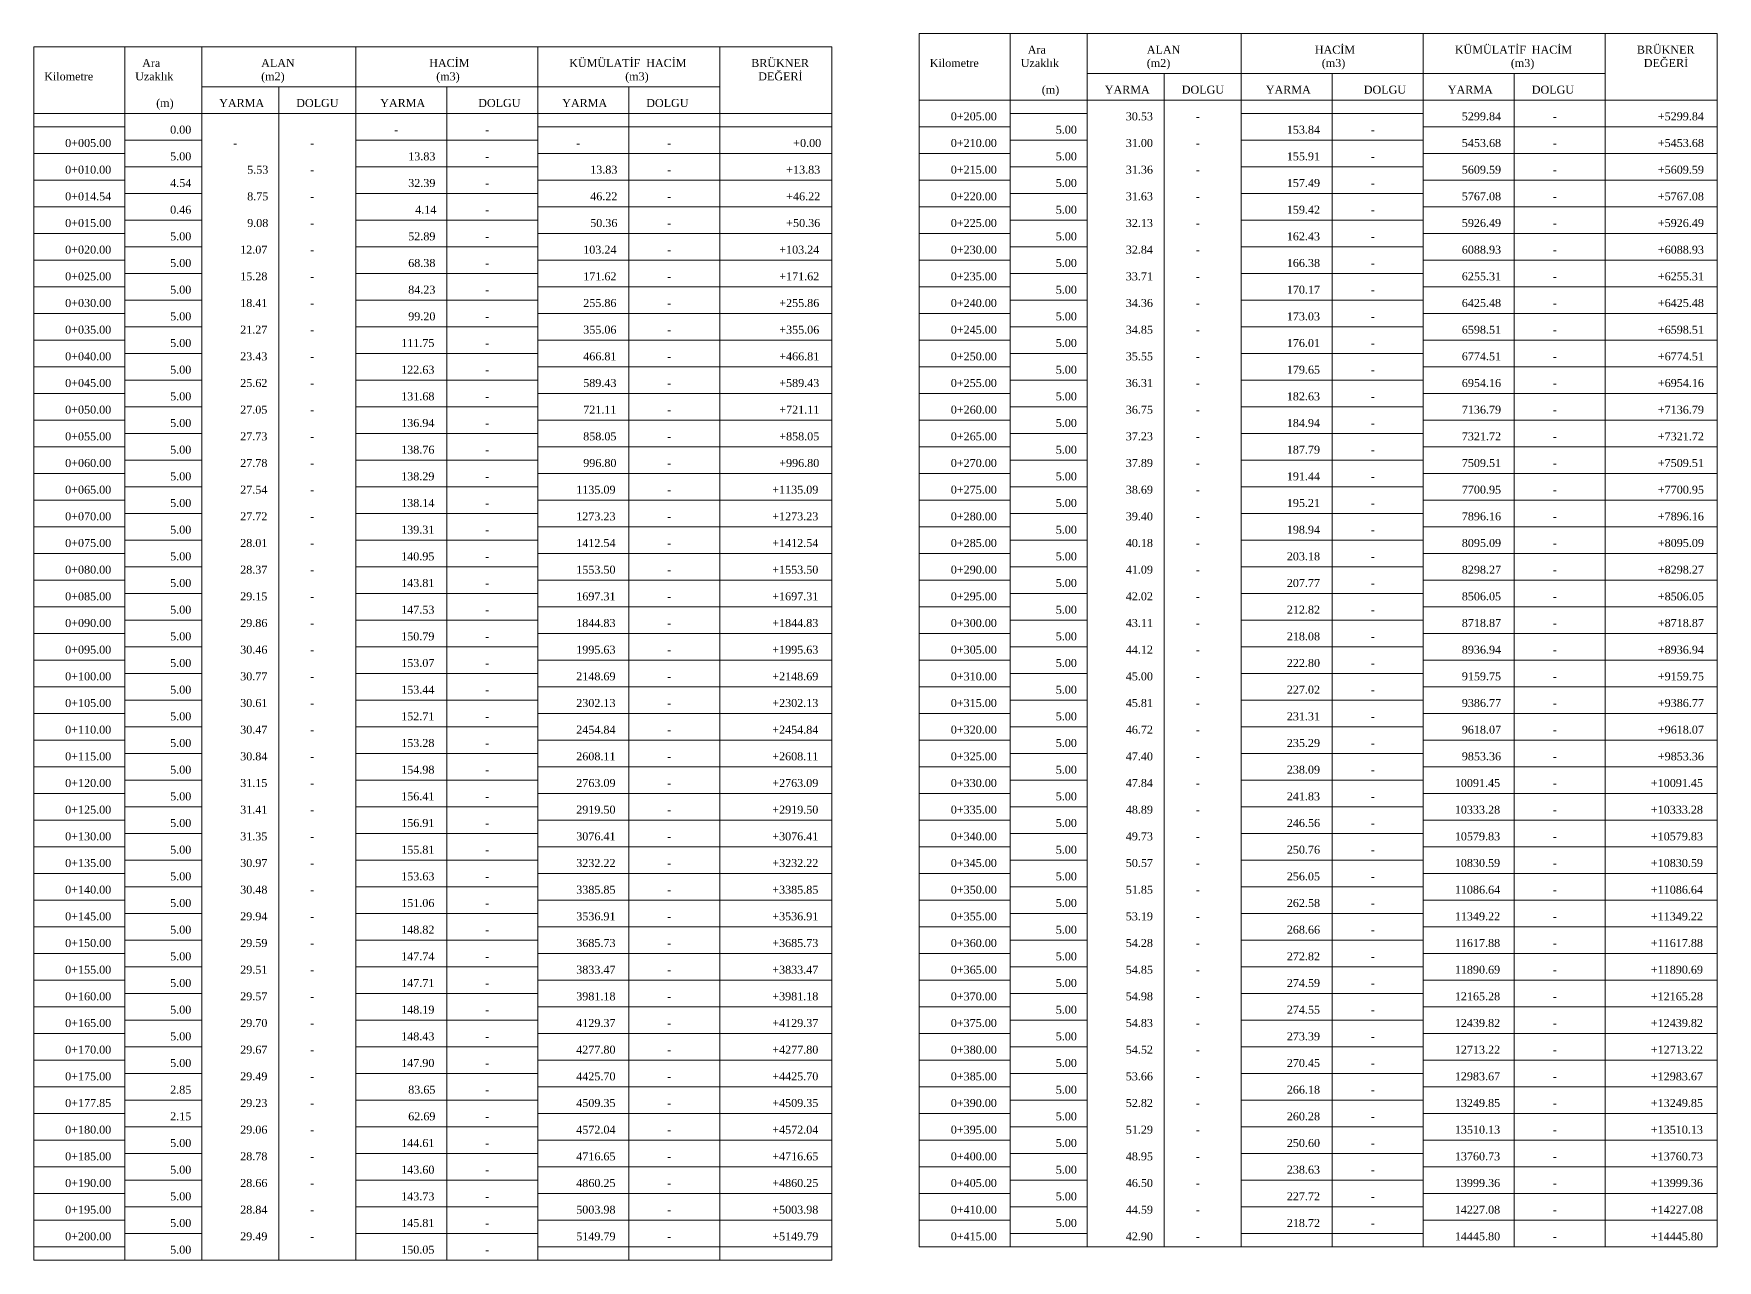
# Model space of a CAD drawing. Header units: metres. Extents: x 478603 to 489313, y 4282657 to 4289463.
# Drawn here: x 485725.7 to 486041.3, y 4283908.9 to 4284138.9 of the extents above; entities that cross this region are included whole.
import ezdxf

# ---------------------------------------------------------------- set-up
doc = ezdxf.new("R2010")
doc.units = ezdxf.units.M
for name, color, linetype, lineweight in [('TB_C', 96, 'Continuous', 0), ('TB_M', 18, 'Continuous', 0), ('TB_R', 1, 'Continuous', 0)]:
    doc.layers.add(name, color=color, linetype=linetype, lineweight=lineweight)
doc.styles.get("Standard").update_dxf_attribs({"font": 'times.ttf'})

msp = doc.modelspace()

# ---------------------------------------------------------------- linework, layer by layer
at = {"layer": 'TB_C'}
for p, q in [((485891.69, 4284138.87), (486041.31, 4284138.87)), ((485891.69, 4284138.87), (485891.69, 4283911.37)), ((485908.75, 4284138.87), (485908.75, 4283911.37)), ((485923.19, 4284138.87), (485923.19, 4283911.37)), ((485952.06, 4284138.87), (485952.06, 4283911.37)), ((485986.19, 4284138.87), (485986.19, 4283911.37)), ((486020.31, 4284138.87), (486020.31, 4283911.37)), ((486041.31, 4284138.87), (486041.31, 4283911.37)), ((485725.66, 4284136.37), (485875.28, 4284136.37)), ((485725.66, 4284136.37), (485725.66, 4283908.87)), ((485742.72, 4284136.37), (485742.72, 4283908.87)), ((485757.16, 4284136.37), (485757.16, 4283908.87)), ((485786.03, 4284136.37), (485786.03, 4283908.87)), ((485820.16, 4284136.37), (485820.16, 4283908.87)), ((485854.28, 4284136.37), (485854.28, 4283908.87)), ((485875.28, 4284136.37), (485875.28, 4283908.87)), ((485923.19, 4284131.37), (486020.31, 4284131.37)), ((485937.63, 4284131.37), (485937.63, 4283911.37)), ((485969.13, 4284131.37), (485969.13, 4283911.37)), ((486003.25, 4284131.37), (486003.25, 4283911.37)), ((485757.16, 4284128.87), (485854.28, 4284128.87)), ((485771.6, 4284128.87), (485771.6, 4283908.87)), ((485803.1, 4284128.87), (485803.1, 4283908.87)), ((485837.22, 4284128.87), (485837.22, 4283908.87)), ((485891.69, 4284126.37), (486041.31, 4284126.37)), ((485725.66, 4284123.87), (485875.28, 4284123.87)), ((485725.66, 4284121.37), (485742.72, 4284121.37)), ((485820.16, 4284121.37), (485875.28, 4284121.37)), ((485891.69, 4284121.37), (485908.75, 4284121.37)), ((485908.75, 4284123.87), (485923.19, 4284123.87)), ((485952.06, 4284123.87), (485986.19, 4284123.87)), ((485986.19, 4284121.37), (486041.31, 4284121.37)), ((485742.72, 4284118.87), (485757.16, 4284118.87)), ((485786.03, 4284118.87), (485820.16, 4284118.87)), ((485908.75, 4284118.87), (485923.19, 4284118.87)), ((485952.06, 4284118.87), (485986.19, 4284118.87)), ((485725.66, 4284116.37), (485742.72, 4284116.37)), ((485820.16, 4284116.37), (485875.28, 4284116.37)), ((485891.69, 4284116.37), (485908.75, 4284116.37)), ((485986.19, 4284116.37), (486041.31, 4284116.37)), ((485742.72, 4284113.87), (485757.16, 4284113.87)), ((485786.03, 4284113.87), (485820.16, 4284113.87)), ((485908.75, 4284113.87), (485923.19, 4284113.87)), ((485952.06, 4284113.87), (485986.19, 4284113.87)), ((485725.66, 4284111.37), (485742.72, 4284111.37)), ((485742.72, 4284108.87), (485757.16, 4284108.87)), ((485786.03, 4284108.87), (485820.16, 4284108.87)), ((485820.16, 4284111.37), (485875.28, 4284111.37)), ((485891.69, 4284111.37), (485908.75, 4284111.37)), ((485908.75, 4284108.87), (485923.19, 4284108.87)), ((485952.06, 4284108.87), (485986.19, 4284108.87)), ((485986.19, 4284111.37), (486041.31, 4284111.37)), ((485725.66, 4284106.37), (485742.72, 4284106.37)), ((485820.16, 4284106.37), (485875.28, 4284106.37)), ((485891.69, 4284106.37), (485908.75, 4284106.37)), ((485986.19, 4284106.37), (486041.31, 4284106.37)), ((485742.72, 4284103.87), (485757.16, 4284103.87)), ((485786.03, 4284103.87), (485820.16, 4284103.87)), ((485908.75, 4284103.87), (485923.19, 4284103.87)), ((485952.06, 4284103.87), (485986.19, 4284103.87)), ((485725.66, 4284101.37), (485742.72, 4284101.37)), ((485820.16, 4284101.37), (485875.28, 4284101.37)), ((485891.69, 4284101.37), (485908.75, 4284101.37)), ((485986.19, 4284101.37), (486041.31, 4284101.37)), ((485725.66, 4284096.37), (485742.72, 4284096.37)), ((485742.72, 4284098.87), (485757.16, 4284098.87)), ((485786.03, 4284098.87), (485820.16, 4284098.87)), ((485820.16, 4284096.37), (485875.28, 4284096.37)), ((485891.69, 4284096.37), (485908.75, 4284096.37)), ((485908.75, 4284098.87), (485923.19, 4284098.87)), ((485952.06, 4284098.87), (485986.19, 4284098.87)), ((485986.19, 4284096.37), (486041.31, 4284096.37)), ((485742.72, 4284093.87), (485757.16, 4284093.87)), ((485786.03, 4284093.87), (485820.16, 4284093.87)), ((485908.75, 4284093.87), (485923.19, 4284093.87)), ((485952.06, 4284093.87), (485986.19, 4284093.87)), ((485725.66, 4284091.37), (485742.72, 4284091.37)), ((485820.16, 4284091.37), (485875.28, 4284091.37)), ((485891.69, 4284091.37), (485908.75, 4284091.37)), ((485986.19, 4284091.37), (486041.31, 4284091.37)), ((485742.72, 4284088.87), (485757.16, 4284088.87)), ((485786.03, 4284088.87), (485820.16, 4284088.87)), ((485908.75, 4284088.87), (485923.19, 4284088.87)), ((485952.06, 4284088.87), (485986.19, 4284088.87)), ((485725.66, 4284086.37), (485742.72, 4284086.37)), ((485742.72, 4284083.87), (485757.16, 4284083.87)), ((485786.03, 4284083.87), (485820.16, 4284083.87)), ((485820.16, 4284086.37), (485875.28, 4284086.37)), ((485891.69, 4284086.37), (485908.75, 4284086.37)), ((485908.75, 4284083.87), (485923.19, 4284083.87)), ((485952.06, 4284083.87), (485986.19, 4284083.87)), ((485986.19, 4284086.37), (486041.31, 4284086.37)), ((485725.66, 4284081.37), (485742.72, 4284081.37)), ((485820.16, 4284081.37), (485875.28, 4284081.37)), ((485891.69, 4284081.37), (485908.75, 4284081.37)), ((485986.19, 4284081.37), (486041.31, 4284081.37)), ((485742.72, 4284078.87), (485757.16, 4284078.87)), ((485786.03, 4284078.87), (485820.16, 4284078.87)), ((485908.75, 4284078.87), (485923.19, 4284078.87)), ((485952.06, 4284078.87), (485986.19, 4284078.87)), ((485725.66, 4284076.37), (485742.72, 4284076.37)), ((485820.16, 4284076.37), (485875.28, 4284076.37)), ((485891.69, 4284076.37), (485908.75, 4284076.37)), ((485986.19, 4284076.37), (486041.31, 4284076.37)), ((485725.66, 4284071.37), (485742.72, 4284071.37)), ((485742.72, 4284073.87), (485757.16, 4284073.87)), ((485786.03, 4284073.87), (485820.16, 4284073.87)), ((485820.16, 4284071.37), (485875.28, 4284071.37)), ((485891.69, 4284071.37), (485908.75, 4284071.37)), ((485908.75, 4284073.87), (485923.19, 4284073.87)), ((485952.06, 4284073.87), (485986.19, 4284073.87)), ((485986.19, 4284071.37), (486041.31, 4284071.37)), ((485742.72, 4284068.87), (485757.16, 4284068.87)), ((485786.03, 4284068.87), (485820.16, 4284068.87)), ((485908.75, 4284068.87), (485923.19, 4284068.87)), ((485952.06, 4284068.87), (485986.19, 4284068.87)), ((485725.66, 4284066.37), (485742.72, 4284066.37)), ((485820.16, 4284066.37), (485875.28, 4284066.37)), ((485891.69, 4284066.37), (485908.75, 4284066.37)), ((485986.19, 4284066.37), (486041.31, 4284066.37)), ((485742.72, 4284063.87), (485757.16, 4284063.87)), ((485786.03, 4284063.87), (485820.16, 4284063.87)), ((485908.75, 4284063.87), (485923.19, 4284063.87)), ((485952.06, 4284063.87), (485986.19, 4284063.87)), ((485725.66, 4284061.37), (485742.72, 4284061.37)), ((485742.72, 4284058.87), (485757.16, 4284058.87)), ((485786.03, 4284058.87), (485820.16, 4284058.87)), ((485820.16, 4284061.37), (485875.28, 4284061.37)), ((485891.69, 4284061.37), (485908.75, 4284061.37)), ((485908.75, 4284058.87), (485923.19, 4284058.87)), ((485952.06, 4284058.87), (485986.19, 4284058.87)), ((485986.19, 4284061.37), (486041.31, 4284061.37)), ((485725.66, 4284056.37), (485742.72, 4284056.37)), ((485820.16, 4284056.37), (485875.28, 4284056.37)), ((485891.69, 4284056.37), (485908.75, 4284056.37)), ((485986.19, 4284056.37), (486041.31, 4284056.37)), ((485742.72, 4284053.87), (485757.16, 4284053.87)), ((485786.03, 4284053.87), (485820.16, 4284053.87)), ((485908.75, 4284053.87), (485923.19, 4284053.87)), ((485952.06, 4284053.87), (485986.19, 4284053.87)), ((485725.66, 4284051.37), (485742.72, 4284051.37)), ((485742.72, 4284048.87), (485757.16, 4284048.87)), ((485786.03, 4284048.87), (485820.16, 4284048.87)), ((485820.16, 4284051.37), (485875.28, 4284051.37)), ((485891.69, 4284051.37), (485908.75, 4284051.37)), ((485908.75, 4284048.87), (485923.19, 4284048.87)), ((485952.06, 4284048.87), (485986.19, 4284048.87)), ((485986.19, 4284051.37), (486041.31, 4284051.37)), ((485725.66, 4284046.37), (485742.72, 4284046.37)), ((485820.16, 4284046.37), (485875.28, 4284046.37)), ((485891.69, 4284046.37), (485908.75, 4284046.37)), ((485986.19, 4284046.37), (486041.31, 4284046.37)), ((485742.72, 4284043.87), (485757.16, 4284043.87)), ((485786.03, 4284043.87), (485820.16, 4284043.87)), ((485908.75, 4284043.87), (485923.19, 4284043.87)), ((485952.06, 4284043.87), (485986.19, 4284043.87)), ((485725.66, 4284041.37), (485742.72, 4284041.37)), ((485820.16, 4284041.37), (485875.28, 4284041.37)), ((485891.69, 4284041.37), (485908.75, 4284041.37)), ((485986.19, 4284041.37), (486041.31, 4284041.37)), ((485725.66, 4284036.37), (485742.72, 4284036.37)), ((485742.72, 4284038.87), (485757.16, 4284038.87)), ((485786.03, 4284038.87), (485820.16, 4284038.87)), ((485820.16, 4284036.37), (485875.28, 4284036.37)), ((485891.69, 4284036.37), (485908.75, 4284036.37)), ((485908.75, 4284038.87), (485923.19, 4284038.87)), ((485952.06, 4284038.87), (485986.19, 4284038.87)), ((485986.19, 4284036.37), (486041.31, 4284036.37)), ((485742.72, 4284033.87), (485757.16, 4284033.87)), ((485786.03, 4284033.87), (485820.16, 4284033.87)), ((485908.75, 4284033.87), (485923.19, 4284033.87)), ((485952.06, 4284033.87), (485986.19, 4284033.87)), ((485725.66, 4284031.37), (485742.72, 4284031.37)), ((485820.16, 4284031.37), (485875.28, 4284031.37)), ((485891.69, 4284031.37), (485908.75, 4284031.37)), ((485986.19, 4284031.37), (486041.31, 4284031.37)), ((485742.72, 4284028.87), (485757.16, 4284028.87)), ((485786.03, 4284028.87), (485820.16, 4284028.87)), ((485908.75, 4284028.87), (485923.19, 4284028.87)), ((485952.06, 4284028.87), (485986.19, 4284028.87)), ((485725.66, 4284026.37), (485742.72, 4284026.37)), ((485742.72, 4284023.87), (485757.16, 4284023.87)), ((485786.03, 4284023.87), (485820.16, 4284023.87)), ((485820.16, 4284026.37), (485875.28, 4284026.37)), ((485891.69, 4284026.37), (485908.75, 4284026.37)), ((485908.75, 4284023.87), (485923.19, 4284023.87)), ((485952.06, 4284023.87), (485986.19, 4284023.87)), ((485986.19, 4284026.37), (486041.31, 4284026.37)), ((485725.66, 4284021.37), (485742.72, 4284021.37)), ((485820.16, 4284021.37), (485875.28, 4284021.37)), ((485891.69, 4284021.37), (485908.75, 4284021.37)), ((485986.19, 4284021.37), (486041.31, 4284021.37)), ((485742.72, 4284018.87), (485757.16, 4284018.87)), ((485786.03, 4284018.87), (485820.16, 4284018.87)), ((485908.75, 4284018.87), (485923.19, 4284018.87)), ((485952.06, 4284018.87), (485986.19, 4284018.87)), ((485725.66, 4284016.37), (485742.72, 4284016.37)), ((485820.16, 4284016.37), (485875.28, 4284016.37)), ((485891.69, 4284016.37), (485908.75, 4284016.37)), ((485986.19, 4284016.37), (486041.31, 4284016.37)), ((485725.66, 4284011.37), (485742.72, 4284011.37)), ((485742.72, 4284013.87), (485757.16, 4284013.87)), ((485786.03, 4284013.87), (485820.16, 4284013.87)), ((485820.16, 4284011.37), (485875.28, 4284011.37)), ((485891.69, 4284011.37), (485908.75, 4284011.37)), ((485908.75, 4284013.87), (485923.19, 4284013.87)), ((485952.06, 4284013.87), (485986.19, 4284013.87)), ((485986.19, 4284011.37), (486041.31, 4284011.37)), ((485742.72, 4284008.87), (485757.16, 4284008.87)), ((485786.03, 4284008.87), (485820.16, 4284008.87)), ((485908.75, 4284008.87), (485923.19, 4284008.87)), ((485952.06, 4284008.87), (485986.19, 4284008.87)), ((485725.66, 4284006.37), (485742.72, 4284006.37)), ((485820.16, 4284006.37), (485875.28, 4284006.37)), ((485891.69, 4284006.37), (485908.75, 4284006.37)), ((485986.19, 4284006.37), (486041.31, 4284006.37)), ((485742.72, 4284003.87), (485757.16, 4284003.87)), ((485786.03, 4284003.87), (485820.16, 4284003.87)), ((485908.75, 4284003.87), (485923.19, 4284003.87)), ((485952.06, 4284003.87), (485986.19, 4284003.87)), ((485725.66, 4284001.37), (485742.72, 4284001.37)), ((485742.72, 4283998.87), (485757.16, 4283998.87)), ((485786.03, 4283998.87), (485820.16, 4283998.87)), ((485820.16, 4284001.37), (485875.28, 4284001.37)), ((485891.69, 4284001.37), (485908.75, 4284001.37)), ((485908.75, 4283998.87), (485923.19, 4283998.87)), ((485952.06, 4283998.87), (485986.19, 4283998.87)), ((485986.19, 4284001.37), (486041.31, 4284001.37)), ((485725.66, 4283996.37), (485742.72, 4283996.37)), ((485820.16, 4283996.37), (485875.28, 4283996.37)), ((485891.69, 4283996.37), (485908.75, 4283996.37)), ((485986.19, 4283996.37), (486041.31, 4283996.37)), ((485742.72, 4283993.87), (485757.16, 4283993.87)), ((485786.03, 4283993.87), (485820.16, 4283993.87)), ((485908.75, 4283993.87), (485923.19, 4283993.87)), ((485952.06, 4283993.87), (485986.19, 4283993.87)), ((485725.66, 4283991.37), (485742.72, 4283991.37)), ((485742.72, 4283988.87), (485757.16, 4283988.87)), ((485786.03, 4283988.87), (485820.16, 4283988.87)), ((485820.16, 4283991.37), (485875.28, 4283991.37)), ((485891.69, 4283991.37), (485908.75, 4283991.37)), ((485908.75, 4283988.87), (485923.19, 4283988.87)), ((485952.06, 4283988.87), (485986.19, 4283988.87)), ((485986.19, 4283991.37), (486041.31, 4283991.37)), ((485725.66, 4283986.37), (485742.72, 4283986.37)), ((485820.16, 4283986.37), (485875.28, 4283986.37)), ((485891.69, 4283986.37), (485908.75, 4283986.37)), ((485986.19, 4283986.37), (486041.31, 4283986.37)), ((485742.72, 4283983.87), (485757.16, 4283983.87)), ((485786.03, 4283983.87), (485820.16, 4283983.87)), ((485908.75, 4283983.87), (485923.19, 4283983.87)), ((485952.06, 4283983.87), (485986.19, 4283983.87)), ((485725.66, 4283981.37), (485742.72, 4283981.37)), ((485820.16, 4283981.37), (485875.28, 4283981.37)), ((485891.69, 4283981.37), (485908.75, 4283981.37)), ((485986.19, 4283981.37), (486041.31, 4283981.37)), ((485725.66, 4283976.37), (485742.72, 4283976.37)), ((485742.72, 4283978.87), (485757.16, 4283978.87)), ((485786.03, 4283978.87), (485820.16, 4283978.87)), ((485820.16, 4283976.37), (485875.28, 4283976.37)), ((485891.69, 4283976.37), (485908.75, 4283976.37)), ((485908.75, 4283978.87), (485923.19, 4283978.87)), ((485952.06, 4283978.87), (485986.19, 4283978.87)), ((485986.19, 4283976.37), (486041.31, 4283976.37)), ((485742.72, 4283973.87), (485757.16, 4283973.87)), ((485786.03, 4283973.87), (485820.16, 4283973.87)), ((485908.75, 4283973.87), (485923.19, 4283973.87)), ((485952.06, 4283973.87), (485986.19, 4283973.87)), ((485725.66, 4283971.37), (485742.72, 4283971.37)), ((485820.16, 4283971.37), (485875.28, 4283971.37)), ((485891.69, 4283971.37), (485908.75, 4283971.37)), ((485986.19, 4283971.37), (486041.31, 4283971.37)), ((485742.72, 4283968.87), (485757.16, 4283968.87)), ((485786.03, 4283968.87), (485820.16, 4283968.87)), ((485908.75, 4283968.87), (485923.19, 4283968.87)), ((485952.06, 4283968.87), (485986.19, 4283968.87)), ((485725.66, 4283966.37), (485742.72, 4283966.37)), ((485742.72, 4283963.87), (485757.16, 4283963.87)), ((485786.03, 4283963.87), (485820.16, 4283963.87)), ((485820.16, 4283966.37), (485875.28, 4283966.37)), ((485891.69, 4283966.37), (485908.75, 4283966.37)), ((485908.75, 4283963.87), (485923.19, 4283963.87)), ((485952.06, 4283963.87), (485986.19, 4283963.87)), ((485986.19, 4283966.37), (486041.31, 4283966.37)), ((485725.66, 4283961.37), (485742.72, 4283961.37)), ((485820.16, 4283961.37), (485875.28, 4283961.37)), ((485891.69, 4283961.37), (485908.75, 4283961.37)), ((485986.19, 4283961.37), (486041.31, 4283961.37)), ((485742.72, 4283958.87), (485757.16, 4283958.87)), ((485786.03, 4283958.87), (485820.16, 4283958.87)), ((485908.75, 4283958.87), (485923.19, 4283958.87)), ((485952.06, 4283958.87), (485986.19, 4283958.87)), ((485725.66, 4283956.37), (485742.72, 4283956.37)), ((485820.16, 4283956.37), (485875.28, 4283956.37)), ((485891.69, 4283956.37), (485908.75, 4283956.37)), ((485986.19, 4283956.37), (486041.31, 4283956.37)), ((485725.66, 4283951.37), (485742.72, 4283951.37)), ((485742.72, 4283953.87), (485757.16, 4283953.87)), ((485786.03, 4283953.87), (485820.16, 4283953.87)), ((485820.16, 4283951.37), (485875.28, 4283951.37)), ((485891.69, 4283951.37), (485908.75, 4283951.37)), ((485908.75, 4283953.87), (485923.19, 4283953.87)), ((485952.06, 4283953.87), (485986.19, 4283953.87)), ((485986.19, 4283951.37), (486041.31, 4283951.37)), ((485742.72, 4283948.87), (485757.16, 4283948.87)), ((485786.03, 4283948.87), (485820.16, 4283948.87)), ((485908.75, 4283948.87), (485923.19, 4283948.87)), ((485952.06, 4283948.87), (485986.19, 4283948.87)), ((485725.66, 4283946.37), (485742.72, 4283946.37)), ((485820.16, 4283946.37), (485875.28, 4283946.37)), ((485891.69, 4283946.37), (485908.75, 4283946.37)), ((485986.19, 4283946.37), (486041.31, 4283946.37)), ((485742.72, 4283943.87), (485757.16, 4283943.87)), ((485786.03, 4283943.87), (485820.16, 4283943.87)), ((485908.75, 4283943.87), (485923.19, 4283943.87)), ((485952.06, 4283943.87), (485986.19, 4283943.87)), ((485725.66, 4283941.37), (485742.72, 4283941.37)), ((485742.72, 4283938.87), (485757.16, 4283938.87)), ((485786.03, 4283938.87), (485820.16, 4283938.87)), ((485820.16, 4283941.37), (485875.28, 4283941.37)), ((485891.69, 4283941.37), (485908.75, 4283941.37)), ((485908.75, 4283938.87), (485923.19, 4283938.87)), ((485952.06, 4283938.87), (485986.19, 4283938.87)), ((485986.19, 4283941.37), (486041.31, 4283941.37)), ((485725.66, 4283936.37), (485742.72, 4283936.37)), ((485820.16, 4283936.37), (485875.28, 4283936.37)), ((485891.69, 4283936.37), (485908.75, 4283936.37)), ((485986.19, 4283936.37), (486041.31, 4283936.37)), ((485742.72, 4283933.87), (485757.16, 4283933.87)), ((485786.03, 4283933.87), (485820.16, 4283933.87)), ((485908.75, 4283933.87), (485923.19, 4283933.87)), ((485952.06, 4283933.87), (485986.19, 4283933.87)), ((485725.66, 4283931.37), (485742.72, 4283931.37)), ((485742.72, 4283928.87), (485757.16, 4283928.87)), ((485786.03, 4283928.87), (485820.16, 4283928.87)), ((485820.16, 4283931.37), (485875.28, 4283931.37)), ((485891.69, 4283931.37), (485908.75, 4283931.37)), ((485908.75, 4283928.87), (485923.19, 4283928.87)), ((485952.06, 4283928.87), (485986.19, 4283928.87)), ((485986.19, 4283931.37), (486041.31, 4283931.37)), ((485725.66, 4283926.37), (485742.72, 4283926.37)), ((485820.16, 4283926.37), (485875.28, 4283926.37)), ((485891.69, 4283926.37), (485908.75, 4283926.37)), ((485986.19, 4283926.37), (486041.31, 4283926.37)), ((485742.72, 4283923.87), (485757.16, 4283923.87)), ((485786.03, 4283923.87), (485820.16, 4283923.87)), ((485908.75, 4283923.87), (485923.19, 4283923.87)), ((485952.06, 4283923.87), (485986.19, 4283923.87)), ((485725.66, 4283921.37), (485742.72, 4283921.37)), ((485820.16, 4283921.37), (485875.28, 4283921.37)), ((485891.69, 4283921.37), (485908.75, 4283921.37)), ((485986.19, 4283921.37), (486041.31, 4283921.37)), ((485725.66, 4283916.37), (485742.72, 4283916.37)), ((485742.72, 4283918.87), (485757.16, 4283918.87)), ((485786.03, 4283918.87), (485820.16, 4283918.87)), ((485820.16, 4283916.37), (485875.28, 4283916.37)), ((485891.69, 4283916.37), (485908.75, 4283916.37)), ((485908.75, 4283918.87), (485923.19, 4283918.87)), ((485952.06, 4283918.87), (485986.19, 4283918.87)), ((485986.19, 4283916.37), (486041.31, 4283916.37)), ((485742.72, 4283913.87), (485757.16, 4283913.87)), ((485786.03, 4283913.87), (485820.16, 4283913.87)), ((485908.75, 4283913.87), (485923.19, 4283913.87)), ((485952.06, 4283913.87), (485986.19, 4283913.87)), ((485725.66, 4283911.37), (485742.72, 4283911.37)), ((485820.16, 4283911.37), (485875.28, 4283911.37)), ((485891.69, 4283911.37), (486041.31, 4283911.37)), ((485725.66, 4283908.87), (485875.28, 4283908.87))]:
    msp.add_line(p, q, dxfattribs=at)

# ---------------------------------------------------------------- texts
at = {"layer": 'TB_M'}
for s, p in [('Ara', (485746, 4284132.62)), ('ALAN', (485768.31, 4284132.62)), ('HACİM', (485799.81, 4284132.62)), ('KÜMÜLATİF', (485826.06, 4284132.62)), ('HACİM', (485840.5, 4284132.62)), ('BRÜKNER', (485860.19, 4284132.62)), ('Kilometre', (485893.66, 4284132.62)), ('Uzaklık', (485910.72, 4284132.62)), ('Ara', (485912.03, 4284135.12)), ('ALAN', (485934.35, 4284135.12)), ('(m2)', (485934.35, 4284132.62)), ('HACİM', (485965.85, 4284135.12)), ('(m3)', (485967.16, 4284132.62)), ('KÜMÜLATİF', (485992.1, 4284135.12)), ('(m3)', (486002.6, 4284132.62)), ('HACİM', (486006.53, 4284135.12)), ('BRÜKNER', (486026.22, 4284135.12)), ('DEĞERİ', (486027.53, 4284132.62)), ('Kilometre', (485727.63, 4284130.12)), ('Uzaklık', (485744.69, 4284130.12)), ('(m2)', (485768.31, 4284130.12)), ('(m3)', (485801.13, 4284130.12)), ('(m3)', (485836.56, 4284130.12)), ('DEĞERİ', (485861.5, 4284130.12)), ('(m)', (485914.66, 4284127.62)), ('YARMA', (485926.47, 4284127.62)), ('DOLGU', (485940.91, 4284127.62)), ('YARMA', (485956.66, 4284127.62)), ('DOLGU', (485975.03, 4284127.62)), ('YARMA', (485990.78, 4284127.62)), ('DOLGU', (486006.53, 4284127.62)), ('(m)', (485748.63, 4284125.12)), ('YARMA', (485760.44, 4284125.12)), ('DOLGU', (485774.88, 4284125.12)), ('YARMA', (485790.63, 4284125.12)), ('DOLGU', (485809, 4284125.12)), ('YARMA', (485824.75, 4284125.12)), ('DOLGU', (485840.5, 4284125.12)), ('0+205.00', (485897.6, 4284122.62)), ('-', (485943.53, 4284122.62)), ('-', (486010.47, 4284122.62)), ('0+005.00', (485731.56, 4284117.62)), ('-', (485763.06, 4284117.62)), ('-', (485777.5, 4284117.62)), ('-', (485793.25, 4284120.12)), ('-', (485810.31, 4284120.12)), ('-', (485827.38, 4284117.62)), ('-', (485844.44, 4284117.62)), ('0+210.00', (485897.6, 4284117.62)), ('-', (485943.53, 4284117.62)), ('-', (485976.35, 4284120.12)), ('-', (486010.47, 4284117.62)), ('-', (485810.31, 4284115.12)), ('-', (485976.35, 4284115.12)), ('0+010.00', (485731.56, 4284112.62)), ('-', (485777.5, 4284112.62)), ('-', (485844.44, 4284112.62)), ('0+215.00', (485897.6, 4284112.62)), ('-', (485943.53, 4284112.62)), ('-', (486010.47, 4284112.62)), ('0+014.54', (485731.56, 4284107.62)), ('-', (485810.31, 4284110.12)), ('0+220.00', (485897.6, 4284107.62)), ('-', (485976.35, 4284110.12)), ('-', (485777.5, 4284107.62)), ('-', (485810.31, 4284105.12)), ('-', (485844.44, 4284107.62)), ('-', (485943.53, 4284107.62)), ('-', (485976.35, 4284105.12)), ('-', (486010.47, 4284107.62)), ('0+015.00', (485731.56, 4284102.62)), ('-', (485777.5, 4284102.62)), ('-', (485844.44, 4284102.62)), ('0+225.00', (485897.6, 4284102.62)), ('-', (485943.53, 4284102.62)), ('-', (486010.47, 4284102.62)), ('-', (485810.31, 4284100.12)), ('-', (485976.35, 4284100.12)), ('0+020.00', (485731.56, 4284097.62)), ('-', (485777.5, 4284097.62)), ('-', (485844.44, 4284097.62)), ('0+230.00', (485897.6, 4284097.62)), ('-', (485943.53, 4284097.62)), ('-', (486010.47, 4284097.62)), ('0+025.00', (485731.56, 4284092.62)), ('-', (485777.5, 4284092.62)), ('-', (485810.31, 4284095.12)), ('-', (485844.44, 4284092.62)), ('0+235.00', (485897.6, 4284092.62)), ('-', (485943.53, 4284092.62)), ('-', (485976.35, 4284095.12)), ('-', (486010.47, 4284092.62)), ('-', (485810.31, 4284090.12)), ('-', (485976.35, 4284090.12)), ('0+030.00', (485731.56, 4284087.62)), ('-', (485777.5, 4284087.62)), ('-', (485844.44, 4284087.62)), ('0+240.00', (485897.6, 4284087.62)), ('-', (485943.53, 4284087.62)), ('-', (486010.47, 4284087.62)), ('0+035.00', (485731.56, 4284082.62)), ('-', (485810.31, 4284085.12)), ('0+245.00', (485897.6, 4284082.62)), ('-', (485976.35, 4284085.12)), ('-', (485777.5, 4284082.62)), ('-', (485810.31, 4284080.12)), ('-', (485844.44, 4284082.62)), ('-', (485943.53, 4284082.62)), ('-', (485976.35, 4284080.12)), ('-', (486010.47, 4284082.62)), ('0+040.00', (485731.56, 4284077.62)), ('-', (485777.5, 4284077.62)), ('-', (485844.44, 4284077.62)), ('0+250.00', (485897.6, 4284077.62)), ('-', (485943.53, 4284077.62)), ('-', (486010.47, 4284077.62)), ('0+045.00', (485731.56, 4284072.62)), ('-', (485810.31, 4284075.12)), ('0+255.00', (485897.6, 4284072.62)), ('-', (485976.35, 4284075.12)), ('-', (485777.5, 4284072.62)), ('-', (485844.44, 4284072.62)), ('-', (485943.53, 4284072.62)), ('-', (486010.47, 4284072.62)), ('0+050.00', (485731.56, 4284067.62)), ('-', (485777.5, 4284067.62)), ('-', (485810.31, 4284070.12)), ('-', (485844.44, 4284067.62)), ('0+260.00', (485897.6, 4284067.62)), ('-', (485943.53, 4284067.62)), ('-', (485976.35, 4284070.12)), ('-', (486010.47, 4284067.62)), ('-', (485810.31, 4284065.12)), ('-', (485976.35, 4284065.12)), ('0+055.00', (485731.56, 4284062.62)), ('-', (485777.5, 4284062.62)), ('-', (485844.44, 4284062.62)), ('0+265.00', (485897.6, 4284062.62)), ('-', (485943.53, 4284062.62)), ('-', (486010.47, 4284062.62)), ('0+060.00', (485731.56, 4284057.62)), ('-', (485777.5, 4284057.62)), ('-', (485810.31, 4284060.12)), ('-', (485844.44, 4284057.62)), ('0+270.00', (485897.6, 4284057.62)), ('-', (485943.53, 4284057.62)), ('-', (485976.35, 4284060.12)), ('-', (486010.47, 4284057.62)), ('-', (485810.31, 4284055.12)), ('-', (485976.35, 4284055.12)), ('0+065.00', (485731.56, 4284052.62)), ('-', (485777.5, 4284052.62)), ('-', (485844.44, 4284052.62)), ('0+275.00', (485897.6, 4284052.62)), ('-', (485943.53, 4284052.62)), ('-', (486010.47, 4284052.62)), ('0+070.00', (485731.56, 4284047.62)), ('-', (485810.31, 4284050.12)), ('0+280.00', (485897.6, 4284047.62)), ('-', (485976.35, 4284050.12)), ('-', (485777.5, 4284047.62)), ('-', (485810.31, 4284045.12)), ('-', (485844.44, 4284047.62)), ('-', (485943.53, 4284047.62)), ('-', (485976.35, 4284045.12)), ('-', (486010.47, 4284047.62)), ('0+075.00', (485731.56, 4284042.62)), ('-', (485777.5, 4284042.62)), ('-', (485844.44, 4284042.62)), ('0+285.00', (485897.6, 4284042.62)), ('-', (485943.53, 4284042.62)), ('-', (486010.47, 4284042.62)), ('-', (485810.31, 4284040.12)), ('-', (485976.35, 4284040.12)), ('0+080.00', (485731.56, 4284037.62)), ('-', (485777.5, 4284037.62)), ('-', (485844.44, 4284037.62)), ('0+290.00', (485897.6, 4284037.62)), ('-', (485943.53, 4284037.62)), ('-', (486010.47, 4284037.62)), ('0+085.00', (485731.56, 4284032.62)), ('-', (485777.5, 4284032.62)), ('-', (485810.31, 4284035.12)), ('-', (485844.44, 4284032.62)), ('0+295.00', (485897.6, 4284032.62)), ('-', (485943.53, 4284032.62)), ('-', (485976.35, 4284035.12)), ('-', (486010.47, 4284032.62)), ('-', (485810.31, 4284030.12)), ('-', (485976.35, 4284030.12)), ('0+090.00', (485731.56, 4284027.62)), ('-', (485777.5, 4284027.62)), ('-', (485844.44, 4284027.62)), ('0+300.00', (485897.6, 4284027.62)), ('-', (485943.53, 4284027.62)), ('-', (486010.47, 4284027.62)), ('0+095.00', (485731.56, 4284022.62)), ('-', (485810.31, 4284025.12)), ('0+305.00', (485897.6, 4284022.62)), ('-', (485976.35, 4284025.12)), ('-', (485777.5, 4284022.62)), ('-', (485810.31, 4284020.12)), ('-', (485844.44, 4284022.62)), ('-', (485943.53, 4284022.62)), ('-', (485976.35, 4284020.12)), ('-', (486010.47, 4284022.62)), ('0+100.00', (485731.56, 4284017.62)), ('-', (485777.5, 4284017.62)), ('-', (485844.44, 4284017.62)), ('0+310.00', (485897.6, 4284017.62)), ('-', (485943.53, 4284017.62)), ('-', (486010.47, 4284017.62)), ('0+105.00', (485731.56, 4284012.62)), ('-', (485810.31, 4284015.12)), ('0+315.00', (485897.6, 4284012.62)), ('-', (485976.35, 4284015.12)), ('-', (485777.5, 4284012.62)), ('-', (485844.44, 4284012.62)), ('-', (485943.53, 4284012.62)), ('-', (486010.47, 4284012.62)), ('0+110.00', (485731.56, 4284007.62)), ('-', (485777.5, 4284007.62)), ('-', (485810.31, 4284010.12)), ('-', (485844.44, 4284007.62)), ('0+320.00', (485897.6, 4284007.62)), ('-', (485943.53, 4284007.62)), ('-', (485976.35, 4284010.12)), ('-', (486010.47, 4284007.62)), ('-', (485810.31, 4284005.12)), ('-', (485976.35, 4284005.12)), ('0+115.00', (485731.56, 4284002.62)), ('-', (485777.5, 4284002.62)), ('-', (485844.44, 4284002.62)), ('0+325.00', (485897.6, 4284002.62)), ('-', (485943.53, 4284002.62)), ('-', (486010.47, 4284002.62)), ('0+120.00', (485731.56, 4283997.62)), ('-', (485777.5, 4283997.62)), ('-', (485810.31, 4284000.12)), ('-', (485844.44, 4283997.62)), ('0+330.00', (485897.6, 4283997.62)), ('-', (485943.53, 4283997.62)), ('-', (485976.35, 4284000.12)), ('-', (486010.47, 4283997.62)), ('-', (485810.31, 4283995.12)), ('-', (485976.35, 4283995.12)), ('0+125.00', (485731.56, 4283992.62)), ('-', (485777.5, 4283992.62)), ('-', (485844.44, 4283992.62)), ('0+335.00', (485897.6, 4283992.62)), ('-', (485943.53, 4283992.62)), ('-', (486010.47, 4283992.62)), ('0+130.00', (485731.56, 4283987.62)), ('-', (485810.31, 4283990.12)), ('0+340.00', (485897.6, 4283987.62)), ('-', (485976.35, 4283990.12)), ('-', (485777.5, 4283987.62)), ('-', (485810.31, 4283985.12)), ('-', (485844.44, 4283987.62)), ('-', (485943.53, 4283987.62)), ('-', (485976.35, 4283985.12)), ('-', (486010.47, 4283987.62)), ('0+135.00', (485731.56, 4283982.62)), ('-', (485777.5, 4283982.62)), ('-', (485844.44, 4283982.62)), ('0+345.00', (485897.6, 4283982.62)), ('-', (485943.53, 4283982.62)), ('-', (486010.47, 4283982.62)), ('-', (485810.31, 4283980.12)), ('-', (485976.35, 4283980.12)), ('0+140.00', (485731.56, 4283977.62)), ('-', (485777.5, 4283977.62)), ('-', (485844.44, 4283977.62)), ('0+350.00', (485897.6, 4283977.62)), ('-', (485943.53, 4283977.62)), ('-', (486010.47, 4283977.62)), ('0+145.00', (485731.56, 4283972.62)), ('-', (485777.5, 4283972.62)), ('-', (485810.31, 4283975.12)), ('-', (485844.44, 4283972.62)), ('0+355.00', (485897.6, 4283972.62)), ('-', (485943.53, 4283972.62)), ('-', (485976.35, 4283975.12)), ('-', (486010.47, 4283972.62)), ('-', (485810.31, 4283970.12)), ('-', (485976.35, 4283970.12)), ('0+150.00', (485731.56, 4283967.62)), ('-', (485777.5, 4283967.62)), ('-', (485844.44, 4283967.62)), ('0+360.00', (485897.6, 4283967.62)), ('-', (485943.53, 4283967.62)), ('-', (486010.47, 4283967.62)), ('0+155.00', (485731.56, 4283962.62)), ('-', (485810.31, 4283965.12)), ('0+365.00', (485897.6, 4283962.62)), ('-', (485976.35, 4283965.12)), ('-', (485777.5, 4283962.62)), ('-', (485810.31, 4283960.12)), ('-', (485844.44, 4283962.62)), ('-', (485943.53, 4283962.62)), ('-', (485976.35, 4283960.12)), ('-', (486010.47, 4283962.62)), ('0+160.00', (485731.56, 4283957.62)), ('-', (485777.5, 4283957.62)), ('-', (485844.44, 4283957.62)), ('0+370.00', (485897.6, 4283957.62)), ('-', (485943.53, 4283957.62)), ('-', (486010.47, 4283957.62)), ('0+165.00', (485731.56, 4283952.62)), ('-', (485810.31, 4283955.12)), ('0+375.00', (485897.6, 4283952.62)), ('-', (485976.35, 4283955.12)), ('-', (485777.5, 4283952.62)), ('-', (485844.44, 4283952.62)), ('-', (485943.53, 4283952.62)), ('-', (486010.47, 4283952.62)), ('0+170.00', (485731.56, 4283947.62)), ('-', (485777.5, 4283947.62)), ('-', (485810.31, 4283950.12)), ('-', (485844.44, 4283947.62)), ('0+380.00', (485897.6, 4283947.62)), ('-', (485943.53, 4283947.62)), ('-', (485976.35, 4283950.12)), ('-', (486010.47, 4283947.62)), ('-', (485810.31, 4283945.12)), ('-', (485976.35, 4283945.12)), ('0+175.00', (485731.56, 4283942.62)), ('-', (485777.5, 4283942.62)), ('-', (485844.44, 4283942.62)), ('0+385.00', (485897.6, 4283942.62)), ('-', (485943.53, 4283942.62)), ('-', (486010.47, 4283942.62)), ('0+177.85', (485731.56, 4283937.62)), ('-', (485810.31, 4283940.12)), ('0+390.00', (485897.6, 4283937.62)), ('-', (485976.35, 4283940.12)), ('-', (485777.5, 4283937.62)), ('-', (485810.31, 4283935.12)), ('-', (485844.44, 4283937.62)), ('-', (485943.53, 4283937.62)), ('-', (485976.35, 4283935.12)), ('-', (486010.47, 4283937.62)), ('0+180.00', (485731.56, 4283932.62)), ('-', (485777.5, 4283932.62)), ('-', (485844.44, 4283932.62)), ('0+395.00', (485897.6, 4283932.62)), ('-', (485943.53, 4283932.62)), ('-', (486010.47, 4283932.62)), ('0+185.00', (485731.56, 4283927.62)), ('-', (485810.31, 4283930.12)), ('0+400.00', (485897.6, 4283927.62)), ('-', (485976.35, 4283930.12)), ('-', (485777.5, 4283927.62)), ('-', (485810.31, 4283925.12)), ('-', (485844.44, 4283927.62)), ('-', (485943.53, 4283927.62)), ('-', (485976.35, 4283925.12)), ('-', (486010.47, 4283927.62)), ('0+190.00', (485731.56, 4283922.62)), ('-', (485777.5, 4283922.62)), ('-', (485844.44, 4283922.62)), ('0+405.00', (485897.6, 4283922.62)), ('-', (485943.53, 4283922.62)), ('-', (486010.47, 4283922.62)), ('-', (485810.31, 4283920.12)), ('-', (485976.35, 4283920.12)), ('0+195.00', (485731.56, 4283917.62)), ('-', (485777.5, 4283917.62)), ('-', (485844.44, 4283917.62)), ('0+410.00', (485897.6, 4283917.62)), ('-', (485943.53, 4283917.62)), ('-', (486010.47, 4283917.62)), ('0+200.00', (485731.56, 4283912.62)), ('-', (485777.5, 4283912.62)), ('-', (485810.31, 4283915.12)), ('-', (485844.44, 4283912.62)), ('0+415.00', (485897.6, 4283912.62)), ('-', (485943.53, 4283912.62)), ('-', (485976.35, 4283915.12)), ('-', (486010.47, 4283912.62)), ('-', (485810.31, 4283910.12))]:
    msp.add_text(s, height=1.5, dxfattribs=at).set_placement(p)
at = {"layer": 'TB_R'}
for s, p in [('0.00', (485751.25, 4284120.12)), ('5.00', (485917.28, 4284120.12)), ('30.53', (485930.41, 4284122.62)), ('153.84', (485960.6, 4284120.12)), ('5299.84', (485993.41, 4284122.62)), ('+5299.84', (486030.16, 4284122.62)), ('+0.00', (485868.06, 4284117.62)), ('31.00', (485930.41, 4284117.62)), ('5453.68', (485993.41, 4284117.62)), ('+5453.68', (486030.16, 4284117.62)), ('5.00', (485751.25, 4284115.12)), ('13.83', (485795.88, 4284115.12)), ('5.00', (485917.28, 4284115.12)), ('155.91', (485960.6, 4284115.12)), ('5.53', (485765.69, 4284112.62)), ('13.83', (485830, 4284112.62)), ('+13.83', (485866.75, 4284112.62)), ('31.36', (485930.41, 4284112.62)), ('5609.59', (485993.41, 4284112.62)), ('+5609.59', (486030.16, 4284112.62)), ('4.54', (485751.25, 4284110.12)), ('8.75', (485765.69, 4284107.62)), ('32.39', (485795.88, 4284110.12)), ('46.22', (485830, 4284107.62)), ('+46.22', (485866.75, 4284107.62)), ('5.00', (485917.28, 4284110.12)), ('31.63', (485930.41, 4284107.62)), ('157.49', (485960.6, 4284110.12)), ('5767.08', (485993.41, 4284107.62)), ('+5767.08', (486030.16, 4284107.62)), ('0.46', (485751.25, 4284105.12)), ('4.14', (485797.19, 4284105.12)), ('5.00', (485917.28, 4284105.12)), ('159.42', (485960.6, 4284105.12)), ('9.08', (485765.69, 4284102.62)), ('50.36', (485830, 4284102.62)), ('+50.36', (485866.75, 4284102.62)), ('32.13', (485930.41, 4284102.62)), ('5926.49', (485993.41, 4284102.62)), ('+5926.49', (486030.16, 4284102.62)), ('5.00', (485751.25, 4284100.12)), ('52.89', (485795.88, 4284100.12)), ('5.00', (485917.28, 4284100.12)), ('162.43', (485960.6, 4284100.12)), ('5.00', (485751.25, 4284095.12)), ('12.07', (485764.38, 4284097.62)), ('68.38', (485795.88, 4284095.12)), ('103.24', (485828.69, 4284097.62)), ('+103.24', (485865.44, 4284097.62)), ('5.00', (485917.28, 4284095.12)), ('32.84', (485930.41, 4284097.62)), ('166.38', (485960.6, 4284095.12)), ('6088.93', (485993.41, 4284097.62)), ('+6088.93', (486030.16, 4284097.62)), ('15.28', (485764.38, 4284092.62)), ('171.62', (485828.69, 4284092.62)), ('+171.62', (485865.44, 4284092.62)), ('33.71', (485930.41, 4284092.62)), ('6255.31', (485993.41, 4284092.62)), ('+6255.31', (486030.16, 4284092.62)), ('5.00', (485751.25, 4284090.12)), ('84.23', (485795.88, 4284090.12)), ('5.00', (485917.28, 4284090.12)), ('170.17', (485960.6, 4284090.12)), ('5.00', (485751.25, 4284085.12)), ('18.41', (485764.38, 4284087.62)), ('99.20', (485795.88, 4284085.12)), ('255.86', (485828.69, 4284087.62)), ('+255.86', (485865.44, 4284087.62)), ('5.00', (485917.28, 4284085.12)), ('34.36', (485930.41, 4284087.62)), ('173.03', (485960.6, 4284085.12)), ('6425.48', (485993.41, 4284087.62)), ('+6425.48', (486030.16, 4284087.62)), ('21.27', (485764.38, 4284082.62)), ('355.06', (485828.69, 4284082.62)), ('+355.06', (485865.44, 4284082.62)), ('34.85', (485930.41, 4284082.62)), ('6598.51', (485993.41, 4284082.62)), ('+6598.51', (486030.16, 4284082.62)), ('5.00', (485751.25, 4284080.12)), ('111.75', (485794.56, 4284080.12)), ('5.00', (485917.28, 4284080.12)), ('176.01', (485960.6, 4284080.12)), ('23.43', (485764.38, 4284077.62)), ('466.81', (485828.69, 4284077.62)), ('+466.81', (485865.44, 4284077.62)), ('35.55', (485930.41, 4284077.62)), ('6774.51', (485993.41, 4284077.62)), ('+6774.51', (486030.16, 4284077.62)), ('5.00', (485751.25, 4284075.12)), ('25.62', (485764.38, 4284072.62)), ('122.63', (485794.56, 4284075.12)), ('589.43', (485828.69, 4284072.62)), ('+589.43', (485865.44, 4284072.62)), ('5.00', (485917.28, 4284075.12)), ('36.31', (485930.41, 4284072.62)), ('179.65', (485960.6, 4284075.12)), ('6954.16', (485993.41, 4284072.62)), ('+6954.16', (486030.16, 4284072.62)), ('5.00', (485751.25, 4284070.12)), ('131.68', (485794.56, 4284070.12)), ('5.00', (485917.28, 4284070.12)), ('182.63', (485960.6, 4284070.12)), ('27.05', (485764.38, 4284067.62)), ('721.11', (485828.69, 4284067.62)), ('+721.11', (485865.44, 4284067.62)), ('36.75', (485930.41, 4284067.62)), ('7136.79', (485993.41, 4284067.62)), ('+7136.79', (486030.16, 4284067.62)), ('5.00', (485751.25, 4284065.12)), ('136.94', (485794.56, 4284065.12)), ('5.00', (485917.28, 4284065.12)), ('184.94', (485960.6, 4284065.12)), ('5.00', (485751.25, 4284060.12)), ('27.73', (485764.38, 4284062.62)), ('138.76', (485794.56, 4284060.12)), ('858.05', (485828.69, 4284062.62)), ('+858.05', (485865.44, 4284062.62)), ('5.00', (485917.28, 4284060.12)), ('37.23', (485930.41, 4284062.62)), ('187.79', (485960.6, 4284060.12)), ('7321.72', (485993.41, 4284062.62)), ('+7321.72', (486030.16, 4284062.62)), ('27.78', (485764.38, 4284057.62)), ('996.80', (485828.69, 4284057.62)), ('+996.80', (485865.44, 4284057.62)), ('37.89', (485930.41, 4284057.62)), ('7509.51', (485993.41, 4284057.62)), ('+7509.51', (486030.16, 4284057.62)), ('5.00', (485751.25, 4284055.12)), ('138.29', (485794.56, 4284055.12)), ('5.00', (485917.28, 4284055.12)), ('191.44', (485960.6, 4284055.12)), ('27.54', (485764.38, 4284052.62)), ('1135.09', (485827.38, 4284052.62)), ('+1135.09', (485864.13, 4284052.62)), ('38.69', (485930.41, 4284052.62)), ('7700.95', (485993.41, 4284052.62)), ('+7700.95', (486030.16, 4284052.62)), ('5.00', (485751.25, 4284050.12)), ('27.72', (485764.38, 4284047.62)), ('138.14', (485794.56, 4284050.12)), ('1273.23', (485827.38, 4284047.62)), ('+1273.23', (485864.13, 4284047.62)), ('5.00', (485917.28, 4284050.12)), ('39.40', (485930.41, 4284047.62)), ('195.21', (485960.6, 4284050.12)), ('7896.16', (485993.41, 4284047.62)), ('+7896.16', (486030.16, 4284047.62)), ('5.00', (485751.25, 4284045.12)), ('139.31', (485794.56, 4284045.12)), ('5.00', (485917.28, 4284045.12)), ('198.94', (485960.6, 4284045.12)), ('28.01', (485764.38, 4284042.62)), ('1412.54', (485827.38, 4284042.62)), ('+1412.54', (485864.13, 4284042.62)), ('40.18', (485930.41, 4284042.62)), ('8095.09', (485993.41, 4284042.62)), ('+8095.09', (486030.16, 4284042.62)), ('5.00', (485751.25, 4284040.12)), ('140.95', (485794.56, 4284040.12)), ('5.00', (485917.28, 4284040.12)), ('203.18', (485960.6, 4284040.12)), ('5.00', (485751.25, 4284035.12)), ('28.37', (485764.38, 4284037.62)), ('143.81', (485794.56, 4284035.12)), ('1553.50', (485827.38, 4284037.62)), ('+1553.50', (485864.13, 4284037.62)), ('5.00', (485917.28, 4284035.12)), ('41.09', (485930.41, 4284037.62)), ('207.77', (485960.6, 4284035.12)), ('8298.27', (485993.41, 4284037.62)), ('+8298.27', (486030.16, 4284037.62)), ('29.15', (485764.38, 4284032.62)), ('1697.31', (485827.38, 4284032.62)), ('+1697.31', (485864.13, 4284032.62)), ('42.02', (485930.41, 4284032.62)), ('8506.05', (485993.41, 4284032.62)), ('+8506.05', (486030.16, 4284032.62)), ('5.00', (485751.25, 4284030.12)), ('147.53', (485794.56, 4284030.12)), ('5.00', (485917.28, 4284030.12)), ('212.82', (485960.6, 4284030.12)), ('29.86', (485764.38, 4284027.62)), ('1844.83', (485827.38, 4284027.62)), ('+1844.83', (485864.13, 4284027.62)), ('43.11', (485930.41, 4284027.62)), ('8718.87', (485993.41, 4284027.62)), ('+8718.87', (486030.16, 4284027.62)), ('5.00', (485751.25, 4284025.12)), ('30.46', (485764.38, 4284022.62)), ('150.79', (485794.56, 4284025.12)), ('1995.63', (485827.38, 4284022.62)), ('+1995.63', (485864.13, 4284022.62)), ('5.00', (485917.28, 4284025.12)), ('44.12', (485930.41, 4284022.62)), ('218.08', (485960.6, 4284025.12)), ('8936.94', (485993.41, 4284022.62)), ('+8936.94', (486030.16, 4284022.62)), ('5.00', (485751.25, 4284020.12)), ('153.07', (485794.56, 4284020.12)), ('5.00', (485917.28, 4284020.12)), ('222.80', (485960.6, 4284020.12)), ('30.77', (485764.38, 4284017.62)), ('2148.69', (485827.38, 4284017.62)), ('+2148.69', (485864.13, 4284017.62)), ('45.00', (485930.41, 4284017.62)), ('9159.75', (485993.41, 4284017.62)), ('+9159.75', (486030.16, 4284017.62)), ('5.00', (485751.25, 4284015.12)), ('30.61', (485764.38, 4284012.62)), ('153.44', (485794.56, 4284015.12)), ('2302.13', (485827.38, 4284012.62)), ('+2302.13', (485864.13, 4284012.62)), ('5.00', (485917.28, 4284015.12)), ('45.81', (485930.41, 4284012.62)), ('227.02', (485960.6, 4284015.12)), ('9386.77', (485993.41, 4284012.62)), ('+9386.77', (486030.16, 4284012.62)), ('5.00', (485751.25, 4284010.12)), ('152.71', (485794.56, 4284010.12)), ('5.00', (485917.28, 4284010.12)), ('231.31', (485960.6, 4284010.12)), ('30.47', (485764.38, 4284007.62)), ('2454.84', (485827.38, 4284007.62)), ('+2454.84', (485864.13, 4284007.62)), ('46.72', (485930.41, 4284007.62)), ('9618.07', (485993.41, 4284007.62)), ('+9618.07', (486030.16, 4284007.62)), ('5.00', (485751.25, 4284005.12)), ('153.28', (485794.56, 4284005.12)), ('5.00', (485917.28, 4284005.12)), ('235.29', (485960.6, 4284005.12)), ('5.00', (485751.25, 4284000.12)), ('30.84', (485764.38, 4284002.62)), ('154.98', (485794.56, 4284000.12)), ('2608.11', (485827.38, 4284002.62)), ('+2608.11', (485864.13, 4284002.62)), ('5.00', (485917.28, 4284000.12)), ('47.40', (485930.41, 4284002.62)), ('238.09', (485960.6, 4284000.12)), ('9853.36', (485993.41, 4284002.62)), ('+9853.36', (486030.16, 4284002.62)), ('31.15', (485764.38, 4283997.62)), ('2763.09', (485827.38, 4283997.62)), ('+2763.09', (485864.13, 4283997.62)), ('47.84', (485930.41, 4283997.62)), ('10091.45', (485992.1, 4283997.62)), ('+10091.45', (486028.85, 4283997.62)), ('5.00', (485751.25, 4283995.12)), ('156.41', (485794.56, 4283995.12)), ('5.00', (485917.28, 4283995.12)), ('241.83', (485960.6, 4283995.12)), ('31.41', (485764.38, 4283992.62)), ('2919.50', (485827.38, 4283992.62)), ('+2919.50', (485864.13, 4283992.62)), ('48.89', (485930.41, 4283992.62)), ('10333.28', (485992.1, 4283992.62)), ('+10333.28', (486028.85, 4283992.62)), ('5.00', (485751.25, 4283990.12)), ('31.35', (485764.38, 4283987.62)), ('156.91', (485794.56, 4283990.12)), ('3076.41', (485827.38, 4283987.62)), ('+3076.41', (485864.13, 4283987.62)), ('5.00', (485917.28, 4283990.12)), ('49.73', (485930.41, 4283987.62)), ('246.56', (485960.6, 4283990.12)), ('10579.83', (485992.1, 4283987.62)), ('+10579.83', (486028.85, 4283987.62)), ('5.00', (485751.25, 4283985.12)), ('155.81', (485794.56, 4283985.12)), ('5.00', (485917.28, 4283985.12)), ('250.76', (485960.6, 4283985.12)), ('30.97', (485764.38, 4283982.62)), ('3232.22', (485827.38, 4283982.62)), ('+3232.22', (485864.13, 4283982.62)), ('50.57', (485930.41, 4283982.62)), ('10830.59', (485992.1, 4283982.62)), ('+10830.59', (486028.85, 4283982.62)), ('5.00', (485751.25, 4283980.12)), ('153.63', (485794.56, 4283980.12)), ('5.00', (485917.28, 4283980.12)), ('256.05', (485960.6, 4283980.12)), ('5.00', (485751.25, 4283975.12)), ('30.48', (485764.38, 4283977.62)), ('151.06', (485794.56, 4283975.12)), ('3385.85', (485827.38, 4283977.62)), ('+3385.85', (485864.13, 4283977.62)), ('5.00', (485917.28, 4283975.12)), ('51.85', (485930.41, 4283977.62)), ('262.58', (485960.6, 4283975.12)), ('11086.64', (485992.1, 4283977.62)), ('+11086.64', (486028.85, 4283977.62)), ('29.94', (485764.38, 4283972.62)), ('3536.91', (485827.38, 4283972.62)), ('+3536.91', (485864.13, 4283972.62)), ('53.19', (485930.41, 4283972.62)), ('11349.22', (485992.1, 4283972.62)), ('+11349.22', (486028.85, 4283972.62)), ('5.00', (485751.25, 4283970.12)), ('148.82', (485794.56, 4283970.12)), ('5.00', (485917.28, 4283970.12)), ('268.66', (485960.6, 4283970.12)), ('29.59', (485764.38, 4283967.62)), ('3685.73', (485827.38, 4283967.62)), ('+3685.73', (485864.13, 4283967.62)), ('54.28', (485930.41, 4283967.62)), ('11617.88', (485992.1, 4283967.62)), ('+11617.88', (486028.85, 4283967.62)), ('5.00', (485751.25, 4283965.12)), ('29.51', (485764.38, 4283962.62)), ('147.74', (485794.56, 4283965.12)), ('3833.47', (485827.38, 4283962.62)), ('+3833.47', (485864.13, 4283962.62)), ('5.00', (485917.28, 4283965.12)), ('54.85', (485930.41, 4283962.62)), ('272.82', (485960.6, 4283965.12)), ('11890.69', (485992.1, 4283962.62)), ('+11890.69', (486028.85, 4283962.62)), ('5.00', (485751.25, 4283960.12)), ('147.71', (485794.56, 4283960.12)), ('5.00', (485917.28, 4283960.12)), ('274.59', (485960.6, 4283960.12)), ('29.57', (485764.38, 4283957.62)), ('3981.18', (485827.38, 4283957.62)), ('+3981.18', (485864.13, 4283957.62)), ('54.98', (485930.41, 4283957.62)), ('12165.28', (485992.1, 4283957.62)), ('+12165.28', (486028.85, 4283957.62)), ('5.00', (485751.25, 4283955.12)), ('29.70', (485764.38, 4283952.62)), ('148.19', (485794.56, 4283955.12)), ('4129.37', (485827.38, 4283952.62)), ('+4129.37', (485864.13, 4283952.62)), ('5.00', (485917.28, 4283955.12)), ('54.83', (485930.41, 4283952.62)), ('274.55', (485960.6, 4283955.12)), ('12439.82', (485992.1, 4283952.62)), ('+12439.82', (486028.85, 4283952.62)), ('5.00', (485751.25, 4283950.12)), ('148.43', (485794.56, 4283950.12)), ('5.00', (485917.28, 4283950.12)), ('273.39', (485960.6, 4283950.12)), ('29.67', (485764.38, 4283947.62)), ('4277.80', (485827.38, 4283947.62)), ('+4277.80', (485864.13, 4283947.62)), ('54.52', (485930.41, 4283947.62)), ('12713.22', (485992.1, 4283947.62)), ('+12713.22', (486028.85, 4283947.62)), ('5.00', (485751.25, 4283945.12)), ('147.90', (485794.56, 4283945.12)), ('5.00', (485917.28, 4283945.12)), ('270.45', (485960.6, 4283945.12)), ('2.85', (485751.25, 4283940.12)), ('29.49', (485764.38, 4283942.62)), ('83.65', (485795.88, 4283940.12)), ('4425.70', (485827.38, 4283942.62)), ('+4425.70', (485864.13, 4283942.62)), ('5.00', (485917.28, 4283940.12)), ('53.66', (485930.41, 4283942.62)), ('266.18', (485960.6, 4283940.12)), ('12983.67', (485992.1, 4283942.62)), ('+12983.67', (486028.85, 4283942.62)), ('29.23', (485764.38, 4283937.62)), ('4509.35', (485827.38, 4283937.62)), ('+4509.35', (485864.13, 4283937.62)), ('52.82', (485930.41, 4283937.62)), ('13249.85', (485992.1, 4283937.62)), ('+13249.85', (486028.85, 4283937.62)), ('2.15', (485751.25, 4283935.12)), ('62.69', (485795.88, 4283935.12)), ('5.00', (485917.28, 4283935.12)), ('260.28', (485960.6, 4283935.12)), ('29.06', (485764.38, 4283932.62)), ('4572.04', (485827.38, 4283932.62)), ('+4572.04', (485864.13, 4283932.62)), ('51.29', (485930.41, 4283932.62)), ('13510.13', (485992.1, 4283932.62)), ('+13510.13', (486028.85, 4283932.62)), ('5.00', (485751.25, 4283930.12)), ('28.78', (485764.38, 4283927.62)), ('144.61', (485794.56, 4283930.12)), ('4716.65', (485827.38, 4283927.62)), ('+4716.65', (485864.13, 4283927.62)), ('5.00', (485917.28, 4283930.12)), ('48.95', (485930.41, 4283927.62)), ('250.60', (485960.6, 4283930.12)), ('13760.73', (485992.1, 4283927.62)), ('+13760.73', (486028.85, 4283927.62)), ('5.00', (485751.25, 4283925.12)), ('143.60', (485794.56, 4283925.12)), ('5.00', (485917.28, 4283925.12)), ('238.63', (485960.6, 4283925.12)), ('28.66', (485764.38, 4283922.62)), ('4860.25', (485827.38, 4283922.62)), ('+4860.25', (485864.13, 4283922.62)), ('46.50', (485930.41, 4283922.62)), ('13999.36', (485992.1, 4283922.62)), ('+13999.36', (486028.85, 4283922.62)), ('5.00', (485751.25, 4283920.12)), ('143.73', (485794.56, 4283920.12)), ('5.00', (485917.28, 4283920.12)), ('227.72', (485960.6, 4283920.12)), ('5.00', (485751.25, 4283915.12)), ('28.84', (485764.38, 4283917.62)), ('145.81', (485794.56, 4283915.12)), ('5003.98', (485827.38, 4283917.62)), ('+5003.98', (485864.13, 4283917.62)), ('5.00', (485917.28, 4283915.12)), ('44.59', (485930.41, 4283917.62)), ('218.72', (485960.6, 4283915.12)), ('14227.08', (485992.1, 4283917.62)), ('+14227.08', (486028.85, 4283917.62)), ('29.49', (485764.38, 4283912.62)), ('5149.79', (485827.38, 4283912.62)), ('+5149.79', (485864.13, 4283912.62)), ('42.90', (485930.41, 4283912.62)), ('14445.80', (485992.1, 4283912.62)), ('+14445.80', (486028.85, 4283912.62)), ('5.00', (485751.25, 4283910.12)), ('150.05', (485794.56, 4283910.12))]:
    msp.add_text(s, height=1.5, dxfattribs=at).set_placement(p)

doc.saveas('drawing.dxf')
